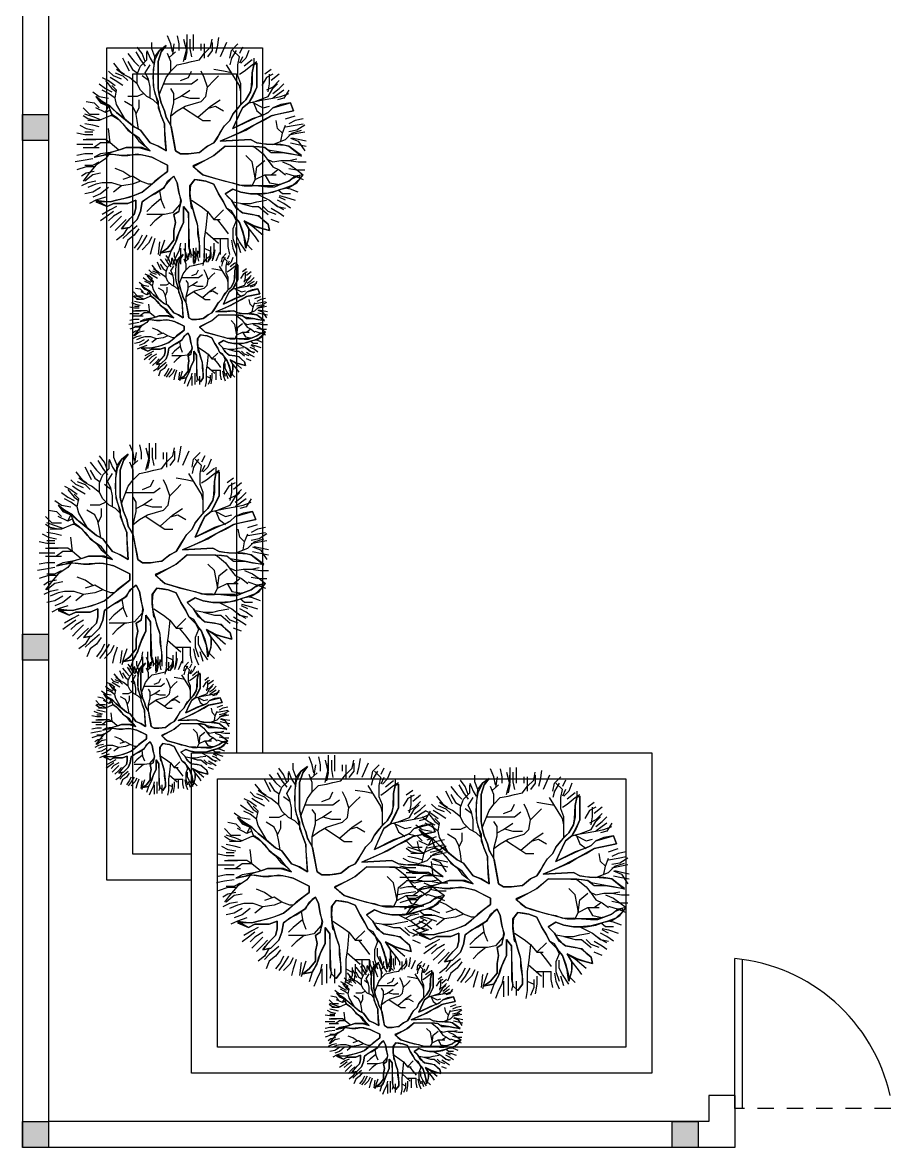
# Model space of a CAD drawing. Header units: inches. Extents: x -1482 to -895, y -39 to 122.
# Drawn here: x -1173.28 to -1166.6, y 51 to 59.66 of the extents above; entities that cross this region are included whole.
import ezdxf

# ---------------------------------------------------------------- set-up
doc = ezdxf.new("R2010")
doc.units = ezdxf.units.IN
doc.header["$MEASUREMENT"] = 0
doc.linetypes.add('DASHED2', pattern=[0.375, 0.25, -0.125])
doc.linetypes.add('SOLID_LINE', pattern=[0])
doc.layers.add('axe', color=150, linetype='Continuous')
doc.layers.add('fur', color=22, linetype='Continuous')

# ---------------------------------------------------------------- blocks, each defined once
blk = doc.blocks.new('*X10')
at = {"color": 0, "linetype": 'SOLID_LINE'}
for p, q in [((-0.105246, 1.993382), (0.090901, 2.242167)), ((0.090901, 2.242167), (0.050018, 2.024422)), ((0.46923, 2.195139), (0.531336, 2.210659)), ((0.531336, 2.055461), (0.46923, 2.195139)), ((0.531336, 2.210659), (0.655547, 2.070981)), ((-0.943671, 2.024422), (-0.788408, 2.086501)), ((-0.850513, 1.682986), (-0.943671, 2.024422)), ((-0.788408, 2.086501), (-0.695249, 1.651947)), ((-0.120773, 1.915783), (-0.105246, 1.993382)), ((0.050018, 2.024422), (0.018965, 1.869224)), ((0.577915, 1.993382), (0.531336, 2.055461)), ((0.640021, 1.838184), (0.577915, 1.993382)), ((0.655547, 2.070981), (0.717653, 1.915783)), ((-0.136299, 1.745065), (-0.120773, 1.915783)), ((0.018965, 1.869224), (-0.027614, 1.589868)), ((0.68713, 1.724685), (0.640021, 1.838184)), ((0.717653, 1.915783), (0.764232, 1.760585)), ((0.764232, 1.760585), (0.810811, 1.589868)), ((-0.757355, 1.589868), (-0.850513, 1.682986)), ((-0.726302, 1.527788), (-0.757355, 1.589868)), ((-0.695249, 1.651947), (-0.508932, 1.310511)), ((-0.151825, 1.465709), (-0.136299, 1.745065)), ((-0.027614, 1.589868), (-0.074193, 1.527789)), ((0.671073, 1.40363), (0.68713, 1.57844)), ((0.68713, 1.57844), (0.68713, 1.724685)), ((0.810811, 1.589868), (0.826338, 1.372591)), ((1.338708, 1.496749), (1.41634, 1.589868)), ((1.41634, 1.589868), (1.540552, 1.620907)), ((1.540552, 1.620907), (1.509499, 1.496749)), ((-1.688938, 1.310511), (-1.719991, 1.372591)), ((-1.719991, 1.372591), (-1.254199, 1.372591)), ((-1.254199, 1.372591), (-1.090309, 1.297199)), ((-0.664196, 1.372591), (-0.726302, 1.527788)), ((-0.446827, 0.906997), (-0.664196, 1.372591)), ((-0.229457, 1.248432), (-0.167352, 1.372591)), ((-0.167352, 1.372591), (-0.151825, 1.465709)), ((-0.08972, 1.41915), (-0.105246, 0.751799)), ((-0.074193, 1.527789), (-0.08972, 1.41915)), ((0.653381, 1.240951), (0.671073, 1.40363)), ((0.826338, 1.372591), (0.826338, 1.248432)), ((1.230024, 1.279472), (1.249611, 1.409696)), ((1.249611, 1.409696), (1.338708, 1.496749)), ((1.452104, 1.319699), (1.354235, 1.124274)), ((1.509499, 1.496749), (1.452104, 1.319699)), ((-1.533674, 1.279472), (-1.688938, 1.310511)), ((-1.266828, 1.269581), (-1.533674, 1.279472)), ((-1.161041, 1.248432), (-1.266828, 1.269581)), ((-1.005777, 1.155313), (-1.161041, 1.248432)), ((-1.090309, 1.297199), (-0.943671, 1.217393)), ((-0.943672, 1.093234), (-1.005777, 1.155313)), ((-0.943671, 1.217393), (-0.850513, 1.093234)), ((-0.508932, 1.310511), (-0.372516, 1.05648)), ((-0.217174, 1.015138), (-0.229457, 1.248432)), ((0.655547, 1.031155), (0.653381, 1.240951)), ((0.826338, 1.248432), (0.795285, 1.062195)), ((1.198971, 1.093234), (1.230024, 1.279472)), ((1.354235, 1.124274), (1.509499, 1.217393)), ((1.509499, 1.217393), (1.643348, 1.217393)), ((1.664763, 1.124274), (1.542101, 1.083457)), ((1.643348, 1.217393), (1.788974, 1.186353)), ((1.773448, 1.139794), (1.664763, 1.124274)), ((1.882132, 1.155313), (1.773448, 1.139794)), ((1.788974, 1.186353), (1.882132, 1.155313)), ((-0.803934, 0.969076), (-0.943672, 1.093234)), ((-0.850513, 1.093234), (-0.586564, 0.969076)), ((-0.726302, 0.906997), (-0.803934, 0.969076)), ((-0.602091, 0.844918), (-0.726302, 0.906997)), ((-0.586564, 0.969076), (-0.446827, 0.906997)), ((-0.372516, 1.05648), (-0.291417, 0.87119)), ((-0.198405, 0.65868), (-0.217174, 1.015138)), ((0.581691, 0.755292), (0.608383, 0.903463)), ((0.608383, 0.903463), (0.655547, 1.031155)), ((0.795285, 1.062195), (0.733179, 0.906997)), ((0.733179, 0.906997), (0.826338, 0.751799)), ((0.950549, 0.875957), (1.028181, 0.922517)), ((1.028181, 0.922517), (1.152392, 1.031155)), ((1.159614, 0.880964), (1.105813, 0.782839)), ((1.152392, 1.031155), (1.198971, 1.093234)), ((1.307656, 0.969076), (1.159614, 0.880964)), ((1.385288, 1.031155), (1.307656, 0.969076)), ((1.542101, 1.083457), (1.385288, 1.031155)), ((-0.498587, 0.741458), (-0.602091, 0.844918)), ((-0.369195, 0.65868), (-0.498587, 0.741458)), ((-0.294976, 0.616288), (-0.369195, 0.65868)), ((-0.291417, 0.87119), (-0.198405, 0.65868)), ((-0.105246, 0.751799), (-0.012088, 0.64316)), ((0.536823, 0.59419), (0.581691, 0.755292)), ((0.826338, 0.751799), (0.888443, 0.813878)), ((0.981601, 0.720759), (0.826338, 0.627641)), ((0.888443, 0.813878), (0.950549, 0.875957)), ((1.105813, 0.782839), (0.981601, 0.720759)), ((-0.167352, 0.534522), (-0.294976, 0.616288)), ((-0.105246, 0.410364), (-0.167352, 0.534522)), ((-0.012088, 0.64316), (0.084604, 0.527963)), ((0.084604, 0.527963), (0.170241, 0.36899)), ((0.488504, 0.433195), (0.536823, 0.59419)), ((0.640021, 0.534522), (0.577915, 0.379324)), ((0.826338, 0.627641), (0.640021, 0.534522)), ((-0.043141, 0.332765), (-0.105246, 0.410364)), ((0.018965, 0.255166), (-0.043141, 0.332765)), ((0.034491, 0.146527), (0.018965, 0.255166)), ((0.170241, 0.36899), (0.282144, 0.127239)), ((0.282144, 0.127239), (0.376072, 0.224126)), ((0.376072, 0.224126), (0.453704, 0.317245)), ((0.453704, 0.317245), (0.488504, 0.433195)), ((0.562389, 0.270686), (0.546862, 0.162047)), ((0.577915, 0.379324), (0.562389, 0.270686)), ((1.409065, 0.211356), (1.525025, 0.224126)), ((1.525025, 0.224126), (1.695816, 0.239646)), ((1.695816, 0.239646), (1.866606, 0.255166)), ((1.866606, 0.255166), (1.944238, 0.255166)), ((1.944238, 0.255166), (2.068449, 0.162047)), ((0.050018, 0.037889), (0.034491, 0.146527)), ((0.050018, -0.117309), (0.050018, 0.037889)), ((0.546862, 0.162047), (0.655161, 0.080858)), ((0.655161, 0.080858), (0.810876, 0.068928)), ((0.810876, 0.068928), (0.981601, 0.084448)), ((0.981601, 0.084448), (1.261076, 0.162047)), ((1.198971, 0.037889), (1.07476, -0.05523)), ((1.812092, 0.059742), (1.198971, 0.037889)), ((1.261076, 0.162047), (1.409065, 0.211356)), ((1.975291, 0.068928), (1.812092, 0.059742)), ((2.068449, 0.162047), (1.975291, 0.068928)), ((-0.097316, -0.226401), (-0.012088, -0.210428)), ((-0.012088, -0.210428), (0.050018, -0.117309)), ((0.608968, -0.179388), (0.484757, -0.241468)), ((0.795285, -0.148349), (0.608968, -0.179388)), ((0.968371, -0.097753), (0.795285, -0.148349)), ((1.167918, -0.148349), (0.968371, -0.097753)), ((1.07476, -0.05523), (1.385288, -0.05523)), ((1.230024, -0.241468), (1.167918, -0.148349)), ((1.385288, -0.210428), (1.230024, -0.241468)), ((1.385288, -0.05523), (1.587131, -0.148349)), ((1.540552, -0.241468), (1.385288, -0.210428)), ((1.587131, -0.148349), (1.726868, -0.194908)), ((1.726868, -0.194908), (1.866606, -0.256987)), ((-2.061572, -0.396665), (-1.937361, -0.489784)), ((-1.968414, -0.520824), (-2.061572, -0.396665)), ((-0.86604, -0.458745), (-0.788408, -0.427705)), ((-0.788408, -0.427705), (-0.664196, -0.396665)), ((-0.539985, -0.427705), (-0.695249, -0.489784)), ((-0.664196, -0.396665), (-0.483118, -0.298709)), ((-0.213931, -0.412185), (-0.539985, -0.427705)), ((-0.483118, -0.298709), (-0.311953, -0.266629)), ((-0.311953, -0.266629), (-0.097316, -0.226401)), ((-0.012088, -0.396665), (-0.213931, -0.412185)), ((-0.114013, -0.57377), (-0.012088, -0.396665)), ((0.267387, -0.365626), (0.189755, -0.520824)), ((0.391598, -0.365626), (0.267387, -0.365626)), ((0.484757, -0.489784), (0.391598, -0.365626)), ((0.484757, -0.241468), (0.531336, -0.303547)), ((0.531336, -0.303547), (0.640021, -0.396665)), ((0.640021, -0.396665), (0.723499, -0.45975)), ((1.726868, -0.241468), (1.540552, -0.241468)), ((1.882132, -0.365626), (1.726868, -0.241468)), ((1.866606, -0.256987), (1.944238, -0.303547)), ((1.975291, -0.489784), (1.882132, -0.365626)), ((1.944238, -0.303547), (1.975291, -0.489784)), ((-1.844202, -0.613943), (-1.968414, -0.520824)), ((-1.937361, -0.489784), (-1.751044, -0.551863)), ((-1.688938, -0.629462), (-1.844202, -0.613943)), ((-1.751044, -0.551863), (-1.223147, -0.551863)), ((-1.440516, -0.644982), (-1.688938, -0.629462)), ((-1.20762, -0.629462), (-1.440516, -0.644982)), ((-1.223147, -0.551863), (-1.067883, -0.520824)), ((-1.052356, -0.582903), (-1.20762, -0.629462)), ((-1.067883, -0.520824), (-0.943671, -0.489784)), ((-0.912619, -0.551863), (-1.052356, -0.582903)), ((-0.943671, -0.489784), (-0.86604, -0.458745)), ((-0.695249, -0.489784), (-0.912619, -0.551863)), ((-0.167352, -0.707061), (-0.114013, -0.57377)), ((0.189755, -0.520824), (0.112123, -0.676022)), ((0.624494, -0.660502), (0.484757, -0.489784)), ((0.723499, -0.45975), (0.859774, -0.680787)), ((-0.415774, -0.893299), (-0.291563, -0.80018)), ((-0.291563, -0.80018), (-0.167352, -0.707061)), ((-0.109208, -0.805459), (-0.257838, -0.918975)), ((-0.012088, -0.707061), (-0.109208, -0.805459)), ((-0.074193, -0.924338), (-0.012088, -0.707061)), ((0.112123, -0.676022), (0.065544, -0.877779)), ((0.698403, -0.741209), (0.624494, -0.660502)), ((0.795285, -0.862259), (0.698403, -0.741209)), ((0.826337, -0.939858), (0.795285, -0.862259)), ((0.859774, -0.680787), (0.981601, -0.862259)), ((0.981601, -0.862259), (1.167918, -0.893299)), ((-0.616372, -1.183577), (-0.47788, -1.017457)), ((-0.47788, -1.017457), (-0.415774, -0.893299)), ((-0.357332, -1.063726), (-0.47788, -1.188175)), ((-0.257838, -0.918975), (-0.357332, -1.063726)), ((-0.074193, -1.172655), (-0.074193, -0.924338)), ((0.065544, -0.877779), (0.065544, -1.048497)), ((0.065544, -1.048497), (0.08107, -1.265774)), ((0.888443, -1.110576), (0.826337, -0.939858)), ((1.105813, -0.986417), (0.950549, -0.986417)), ((0.950549, -0.986417), (1.012654, -1.141615)), ((1.230024, -1.017457), (1.105813, -0.986417)), ((1.167918, -0.893299), (1.323182, -0.955378)), ((1.307656, -1.095056), (1.230024, -1.017457)), ((1.447393, -1.219214), (1.307656, -1.095056)), ((1.323182, -0.955378), (1.478446, -1.110576)), ((-0.757355, -1.358892), (-0.616372, -1.183577)), ((-0.602091, -1.296813), (-0.695249, -1.444251)), ((-0.47788, -1.188175), (-0.602091, -1.296813)), ((-0.043141, -1.265774), (-0.074193, -1.172655)), ((0.003439, -1.420972), (-0.043141, -1.265774)), ((0.08107, -1.265774), (0.058037, -1.426942)), ((0.950549, -1.358892), (0.888443, -1.110576)), ((1.012654, -1.141615), (1.012654, -1.420972)), ((1.509499, -1.265774), (1.447393, -1.219214)), ((1.478446, -1.110576), (1.509499, -1.265774)), ((-0.881566, -1.51409), (-1.005777, -1.715848)), ((-1.005777, -1.715848), (-0.903369, -1.519374)), ((-0.903369, -1.519374), (-0.757355, -1.358892)), ((-0.757355, -1.576169), (-0.881566, -1.51409)), ((-0.695249, -1.444251), (-0.803934, -1.483051)), ((-0.803934, -1.483051), (-0.757355, -1.576169)), ((0.08107, -1.638249), (0.003439, -1.420972)), ((0.058037, -1.426942), (0.065544, -1.56065)), ((0.981601, -1.483051), (0.950549, -1.358892)), ((0.950549, -1.762407), (0.981601, -1.483051)), ((1.012654, -1.420972), (1.07476, -1.54513)), ((0.065544, -1.56065), (0.109079, -1.787361)), ((0.109079, -1.787361), (0.08107, -1.638249)), ((1.07476, -1.54513), (0.950549, -1.762407))]:
    blk.add_line(p, q, dxfattribs=at)
blk = doc.blocks.new('P__TREE_DECID_PLAN4')
at = {"color": 44, "linetype": 'SOLID_LINE'}
for p, q in [((-0.633144, 2.272738), (-0.602091, 2.117541)), ((-0.508932, 2.117541), (-0.539985, 2.272738)), ((-0.508932, 2.303778), (-0.415774, 2.14858)), ((-0.353668, 2.055461), (-0.415774, 2.241699)), ((-0.353668, 2.14858), (-0.384721, 2.303778)), ((-0.198405, 2.334818), (-0.229457, 2.17962)), ((-0.198405, 2.17962), (-0.012088, 2.303778)), ((-0.136299, 2.17962), (-0.105246, 2.334818)), ((0.08107, 2.241699), (-0.012088, 2.117541)), ((0.050018, 2.024422), (0.08107, 2.241699)), ((0.205282, 2.17962), (0.205282, 2.334818)), ((0.360546, 2.14858), (0.360546, 2.303778)), ((0.360546, 2.14858), (0.453704, 2.272738)), ((0.608968, 2.14858), (0.453704, 2.272738)), ((0.453704, 2.272738), (0.484757, 2.117541)), ((0.484757, 2.117541), (0.546862, 2.272738)), ((-0.757355, 1.931303), (-0.788408, 2.086501)), ((-0.633144, 1.931303), (-0.695249, 2.117541)), ((-0.602091, 2.117541), (-0.539985, 1.993382)), ((-0.47788, 1.931303), (-0.508932, 2.117541)), ((-0.415774, 2.14858), (-0.384721, 1.993382)), ((-0.322616, 1.993382), (-0.353668, 2.14858)), ((-0.229457, 1.931303), (-0.353668, 2.055461)), ((-0.229457, 2.17962), (-0.26051, 2.055461)), ((-0.26051, 2.024422), (-0.198405, 2.17962)), ((-0.167352, 2.024422), (-0.136299, 2.17962)), ((-0.105246, 1.993382), (-0.136299, 1.838184)), ((-0.012088, 2.117541), (-0.105246, 1.993382)), ((0.018965, 1.869224), (0.050018, 2.024422)), ((0.174229, 1.993382), (0.143176, 2.14858)), ((0.174229, 1.993382), (0.205282, 2.17962)), ((0.174229, 1.838184), (0.174229, 1.993382)), ((0.205282, 1.869224), (0.267387, 2.024422)), ((0.267387, 2.024422), (0.360546, 2.14858)), ((0.329493, 1.993382), (0.360546, 2.14858)), ((0.422651, 1.931303), (0.484757, 2.117541)), ((0.484757, 2.117541), (0.577915, 1.993382)), ((0.577915, 1.993382), (0.640021, 1.838184)), ((0.702126, 1.993382), (0.608968, 2.14858)), ((0.733179, 1.838184), (0.702126, 1.993382)), ((0.733179, 2.024422), (0.717653, 1.915783)), ((0.795285, 2.17962), (0.733179, 2.024422)), ((0.826338, 2.024422), (0.826338, 1.869224)), ((0.888443, 1.931303), (0.950549, 2.117541)), ((1.105813, 2.024422), (1.012654, 1.900263)), ((-0.912619, 1.838184), (-0.850513, 1.682986)), ((-0.726302, 1.776105), (-0.757355, 1.931303)), ((-0.695249, 1.651947), (-0.726302, 1.776105)), ((-0.446827, 1.776105), (-0.602091, 1.745066)), ((-0.353668, 1.869224), (-0.508932, 1.931303)), ((-0.353668, 1.869224), (-0.446827, 1.776105)), ((-0.198405, 1.838184), (-0.353668, 1.869224)), ((-0.136299, 1.682986), (-0.229457, 1.931303)), ((-0.136299, 1.838184), (-0.136299, 1.651947)), ((0.018965, 1.651947), (0.018965, 1.869224)), ((0.205282, 1.682986), (0.174229, 1.838184)), ((0.29844, 1.682986), (0.360546, 1.807145)), ((0.360546, 1.807145), (0.453704, 1.931303)), ((0.453704, 1.651947), (0.360546, 1.776105)), ((0.608968, 1.620907), (0.640021, 1.776105)), ((0.640021, 1.838184), (0.671073, 1.682986)), ((0.795285, 1.682986), (0.733179, 1.838184)), ((0.826338, 1.869224), (0.754576, 1.784714)), ((0.85739, 1.807145), (0.888443, 1.931303)), ((0.950549, 1.931303), (0.888443, 1.807145)), ((1.012654, 1.900263), (0.950549, 1.776105)), ((0.950549, 1.620907), (1.07476, 1.776105)), ((1.07476, 1.776105), (0.981601, 1.651947)), ((1.07476, 1.776105), (1.105813, 1.931303)), ((1.136865, 1.900263), (1.07476, 1.776105)), ((1.105813, 1.651947), (1.198971, 1.807145)), ((1.198971, 1.807145), (1.261076, 1.900263)), ((1.385288, 1.807145), (1.323182, 1.651947)), ((-1.59578, 1.651947), (-1.502622, 1.527789)), ((-1.316305, 1.620907), (-1.502622, 1.620907)), ((-1.440516, 1.558828), (-1.285252, 1.465709)), ((-0.850513, 1.496749), (-0.881566, 1.620907)), ((-0.850513, 1.682986), (-0.757355, 1.589868)), ((-0.757355, 1.589868), (-0.695249, 1.465709)), ((-0.602091, 1.496749), (-0.695249, 1.651947)), ((-0.136299, 1.558828), (-0.167352, 1.372591)), ((-0.136299, 1.651947), (-0.136299, 1.558828)), ((-0.074193, 1.527789), (0.018965, 1.651947)), ((0.050018, 1.496749), (0.174229, 1.589868)), ((0.143176, 1.558828), (0.205282, 1.682986)), ((0.174229, 1.589868), (0.29844, 1.682986)), ((0.453704, 1.527789), (0.453704, 1.745066)), ((0.453704, 1.527789), (0.608968, 1.620907)), ((0.671073, 1.682986), (0.671073, 1.558828)), ((0.671073, 1.558828), (0.671073, 1.40363)), ((0.826338, 1.496749), (0.795285, 1.682986)), ((0.826338, 1.372591), (0.950549, 1.620907)), ((0.981601, 1.372591), (0.950549, 1.558828)), ((1.167918, 1.589868), (1.07476, 1.496749)), ((1.07476, 1.40363), (1.230024, 1.589868)), ((1.230024, 1.745066), (1.167918, 1.589868)), ((1.41634, 1.589868), (1.261076, 1.40363)), ((1.540552, 1.620907), (1.41634, 1.589868)), ((1.509499, 1.496749), (1.540552, 1.620907)), ((-1.688938, 1.279472), (-1.751044, 1.372591)), ((-1.533674, 1.372591), (-1.719991, 1.372591)), ((-1.409463, 1.372591), (-1.533674, 1.372591)), ((-1.254199, 1.372591), (-1.409463, 1.372591)), ((-0.788408, 1.372591), (-0.695249, 1.496749)), ((-0.695249, 1.465709), (-0.633144, 1.279472)), ((-0.508932, 1.310511), (-0.602091, 1.496749)), ((-0.167352, 1.372591), (-0.229457, 1.248432)), ((-0.105246, 1.310511), (-0.074193, 1.527789)), ((-0.105246, 1.279472), (-0.074193, 1.341551)), ((-0.074193, 1.341551), (0.050018, 1.496749)), ((0.29844, 1.372591), (0.174229, 1.527789)), ((0.543739, 1.347796), (0.205282, 1.279472)), ((0.546862, 1.341551), (0.29844, 1.372591)), ((0.546862, 1.341551), (0.453704, 1.527789)), ((0.671073, 1.279472), (0.546862, 1.341551)), ((0.671073, 1.40363), (0.671073, 1.248432)), ((0.826338, 1.248432), (0.826338, 1.496749)), ((1.012654, 1.248432), (0.981601, 1.372591)), ((1.07476, 1.279472), (1.07476, 1.40363)), ((1.261076, 1.40363), (1.230024, 1.279472)), ((1.447393, 1.279472), (1.509499, 1.496749)), ((1.447393, 1.279472), (1.63371, 1.496749)), ((1.509499, 1.217393), (1.664763, 1.341551)), ((1.664763, 1.341551), (1.757921, 1.40363)), ((-1.968414, 1.217393), (-1.81315, 1.155313)), ((-1.81315, 1.310511), (-1.688938, 1.310511)), ((-1.81315, 1.155313), (-1.719991, 1.062195)), ((-1.782097, 1.279472), (-1.657886, 1.124274)), ((-1.688938, 1.310511), (-1.533674, 1.279472)), ((-1.564727, 1.124274), (-1.688938, 1.279472)), ((-1.502622, 1.031155), (-1.564727, 1.124274)), ((-1.533674, 1.279472), (-1.316305, 1.279472)), ((-0.633144, 1.279472), (-0.446827, 0.906997)), ((-0.415774, 1.155313), (-0.508932, 1.310511)), ((-0.198405, 0.65868), (-0.415774, 1.155313)), ((-0.229457, 1.248432), (-0.198405, 0.65868)), ((-0.105246, 1.124274), (-0.105246, 1.310511)), ((-0.105246, 0.751799), (-0.105246, 1.124274)), ((0.205282, 1.279472), (0.08107, 1.155313)), ((0.671073, 1.124274), (0.671073, 1.279472)), ((0.671073, 1.248432), (0.671073, 1.093234)), ((0.795285, 1.062195), (0.826338, 1.248432)), ((1.012654, 1.062195), (1.07476, 1.279472)), ((1.012654, 1.093234), (1.012654, 1.248432)), ((1.230024, 1.279472), (1.198971, 1.093234)), ((1.354235, 1.124274), (1.447393, 1.279472)), ((1.509499, 1.217393), (1.354235, 1.124274)), ((1.695816, 1.217393), (1.509499, 1.217393)), ((1.540552, 1.093234), (1.788974, 1.155313)), ((1.664763, 1.124274), (1.882132, 1.155313)), ((1.882132, 1.155313), (1.695816, 1.217393)), ((1.944238, 1.155313), (1.757921, 1.031155)), ((1.788974, 1.155313), (1.913185, 1.279472)), ((-1.968414, 0.875957), (-2.092625, 1.000116)), ((-2.030519, 1.093234), (-1.906308, 1.031155)), ((-1.844202, 1.031155), (-1.968414, 0.906997)), ((-1.968414, 0.969076), (-1.81315, 0.875957)), ((-1.844202, 1.093234), (-1.719991, 1.031155)), ((-1.688938, 1.000116), (-1.844202, 1.031155)), ((-1.285252, 1.031155), (-1.688938, 0.782839)), ((-1.471569, 1.000116), (-1.688938, 1.000116)), ((-1.316305, 1.062195), (-1.471569, 1.000116)), ((-0.881566, 1.031155), (-0.726302, 0.906997)), ((-0.726302, 1.031155), (-0.850513, 1.093234)), ((-0.446827, 0.906997), (-0.726302, 1.031155)), ((-0.726302, 0.906997), (-0.602091, 0.844918)), ((0.640021, 0.969076), (0.546862, 0.627641)), ((0.671073, 1.093234), (0.640021, 0.969076)), ((0.733179, 0.906997), (0.795285, 1.062195)), ((0.826338, 0.751799), (0.733179, 0.906997)), ((1.105813, 0.969076), (0.950549, 0.875957)), ((0.981601, 0.906997), (1.012654, 1.093234)), ((1.198971, 1.093234), (1.105813, 0.969076)), ((1.105813, 0.782839), (1.230024, 0.906997)), ((1.230024, 0.906997), (1.385288, 1.031155)), ((1.2462, 0.919932), (1.354235, 0.969076)), ((1.354235, 0.969076), (1.509499, 0.906997)), ((1.385288, 1.031155), (1.540552, 1.093234)), ((1.63371, 0.969076), (1.478446, 0.969076)), ((1.509499, 0.906997), (1.695816, 0.906997)), ((1.757921, 1.031155), (1.63371, 0.969076)), ((1.695816, 0.906997), (1.882132, 0.969076)), ((1.726868, 0.875957), (1.882132, 0.906997)), ((1.975291, 1.062195), (1.788974, 1.000116)), ((1.882132, 0.906997), (2.037396, 0.969076)), ((-2.123677, 0.782839), (-1.844202, 0.65868)), ((-1.81315, 0.844918), (-1.968414, 0.875957)), ((-1.81315, 0.875957), (-1.688938, 0.844918)), ((-1.564727, 0.720759), (-1.59578, 0.534522)), ((-1.533674, 0.875957), (-1.564727, 0.720759)), ((-0.881566, 0.565562), (-0.788408, 0.720759)), ((-0.602091, 0.844918), (-0.47788, 0.720759)), ((-0.47788, 0.720759), (-0.26051, 0.596601)), ((0.950549, 0.875957), (0.826338, 0.751799)), ((0.826338, 0.627641), (0.981601, 0.720759)), ((0.981601, 0.720759), (1.105813, 0.782839)), ((1.323182, 0.596601), (1.478446, 0.720759)), ((1.478446, 0.720759), (1.602657, 0.813878)), ((1.851079, 0.813878), (1.695816, 0.813878)), ((1.695816, 0.65868), (2.006343, 0.65868)), ((2.006343, 0.844918), (1.851079, 0.813878)), ((-2.216836, 0.627641), (-2.030519, 0.596601)), ((-2.030519, 0.472443), (-2.185783, 0.503482)), ((-2.123677, 0.503482), (-1.968414, 0.503482)), ((-2.030519, 0.596601), (-1.906308, 0.565562)), ((-1.906308, 0.348285), (-2.030519, 0.472443)), ((-1.968414, 0.503482), (-1.844202, 0.410364)), ((-1.471569, 0.627641), (-1.378411, 0.534522)), ((-1.378411, 0.534522), (-1.254199, 0.410364)), ((-2.092625, 0.348285), (-1.968414, 0.348285)), ((-1.968414, 0.286205), (-2.092625, 0.286205)), ((-1.968414, 0.348285), (-1.81315, 0.348285)), ((-1.782097, 0.255166), (-1.906308, 0.348285)), ((-1.751044, 0.099968), (-1.782097, 0.255166)), ((-1.440516, 0.348285), (-1.564727, 0.286205)), ((-1.254199, 0.410364), (-1.440516, 0.348285)), ((-1.316305, 0.099968), (-1.409463, 0.224126)), ((-2.278941, 0.131007), (-2.092625, 0.131007)), ((-2.278941, 0.006849), (-2.123677, 0.006849)), ((-2.185783, 0.068928), (-1.999466, 0.068928)), ((-2.185783, -0.05523), (-1.937361, 0.006849)), ((-2.123677, 0.006849), (-1.968414, 0.006849)), ((-1.999466, 0.006849), (-2.123677, 0.006849)), ((-2.092625, 0.131007), (-1.968414, 0.131007)), ((-1.999466, 0.068928), (-1.844202, 0.099968)), ((-1.751044, -0.05523), (-1.999466, 0.006849)), ((-1.937361, 0.006849), (-1.782097, -0.024191)), ((-1.719991, -0.024191), (-1.751044, 0.099968)), ((-1.440516, 0.037889), (-1.564727, 0.099968)), ((-1.378411, -0.117309), (-1.440516, 0.037889)), ((-1.316305, -0.446329), (-1.316305, 0.099968)), ((-2.247889, -0.179388), (-2.092625, -0.148349)), ((-2.092625, -0.148349), (-1.968414, -0.148349)), ((-1.828676, -0.334586), (-1.937361, -0.210428)), ((-1.688938, -0.179388), (-1.719991, -0.024191)), ((-1.564727, -0.303547), (-1.688938, -0.179388)), ((-2.092625, -0.303547), (-2.247889, -0.365626)), ((-2.092625, -0.241468), (-1.883018, -0.272507)), ((-1.937361, -0.272507), (-2.092625, -0.303547)), ((-1.751044, -0.303547), (-1.906308, -0.365626)), ((-1.564727, -0.303547), (-1.751044, -0.303547)), ((-1.440516, -0.396665), (-1.564727, -0.303547)), ((-0.539985, -0.427705), (-0.415774, -0.427705)), ((-0.415774, -0.427705), (-0.012088, -0.396665)), ((-0.012088, -0.396665), (-0.105246, -0.551863)), ((0.826338, -0.613943), (0.702126, -0.427705)), ((0.950549, -0.489784), (1.105813, -0.427705)), ((1.230024, -0.427705), (1.230024, -0.644982)), ((-0.105246, -0.551863), (-0.167352, -0.707061)), ((0.577915, -0.613943), (0.671073, -0.707061)), ((0.764232, -0.520824), (0.950549, -0.489784)), ((0.888443, -0.738101), (0.826338, -0.613943)), ((0.922235, -0.494501), (1.07476, -0.676022)), ((1.230024, -0.458745), (1.354235, -0.613943)), ((1.230024, -0.644982), (1.230024, -0.76914)), ((1.354235, -0.613943), (1.447393, -0.707061)), ((-0.167352, -0.707061), (-0.415774, -0.893299)), ((-0.198405, -0.924338), (-0.105246, -0.80018)), ((-0.105246, -0.80018), (-0.012088, -0.707061)), ((-0.012088, -0.707061), (-0.074193, -0.862259)), ((-0.074193, -0.862259), (-0.074193, -0.986417)), ((0.050018, -0.955378), (0.08107, -0.80018)), ((0.08107, -0.80018), (0.112123, -0.676022)), ((0.640021, -0.738101), (0.577915, -0.893299)), ((0.640021, -0.676022), (0.640021, -0.738101)), ((0.671073, -0.707061), (0.795285, -0.862259)), ((0.795285, -0.862259), (0.85739, -1.017457)), ((0.981601, -0.862259), (0.888443, -0.738101)), ((1.167918, -0.893299), (0.981601, -0.862259)), ((1.07476, -0.676022), (1.167918, -0.76914)), ((1.63371, -0.76914), (1.788974, -0.862259)), ((1.63371, -0.862259), (1.757921, -0.924338)), ((1.664763, -0.676022), (1.788974, -0.738101)), ((-0.47788, -1.017457), (-0.633144, -1.203694)), ((-0.434729, -0.931192), (-0.602091, -0.955378)), ((-0.415774, -0.893299), (-0.47788, -1.017457)), ((-0.415774, -1.141615), (-0.322616, -1.017457)), ((-0.322616, -1.017457), (-0.198405, -0.924338)), ((-0.074193, -0.986417), (-0.074193, -1.172655)), ((0.08107, -1.141615), (0.050018, -0.955378)), ((0.496874, -1.084833), (0.391598, -1.234734)), ((0.577915, -0.893299), (0.484757, -1.048497)), ((0.484757, -1.048497), (0.546862, -1.234734)), ((0.577915, -0.893299), (0.640021, -1.048497)), ((0.640021, -1.048497), (0.671073, -1.265774)), ((0.85739, -1.017457), (0.919496, -1.203694)), ((1.012654, -1.141615), (0.950549, -0.986417)), ((0.950549, -0.986417), (1.105813, -0.986417)), ((1.105813, -0.986417), (1.230024, -1.017457)), ((1.323182, -0.955378), (1.167918, -0.893299)), ((1.230024, -1.017457), (1.385288, -1.172655)), ((1.478446, -1.110576), (1.323182, -0.955378)), ((1.447393, -0.955378), (1.602657, -1.141615)), ((1.509499, -0.924338), (1.63371, -1.017457)), ((1.63371, -1.017457), (1.726868, -1.141615)), ((-0.664196, -1.358892), (-0.539985, -1.234734)), ((-0.539985, -1.234734), (-0.415774, -1.141615)), ((-0.027491, -1.312702), (-0.167352, -1.483051)), ((-0.074193, -1.172655), (-0.012088, -1.358892)), ((0.050018, -1.483051), (0.08107, -1.265774)), ((0.08107, -1.265774), (0.08107, -1.141615)), ((0.391598, -1.234734), (0.329493, -1.389932)), ((0.671073, -1.265774), (0.608968, -1.452011)), ((0.671073, -1.265774), (0.795285, -1.420972)), ((0.919496, -1.203694), (0.950549, -1.358892)), ((1.012654, -1.265774), (1.012654, -1.141615)), ((1.012654, -1.420972), (1.012654, -1.265774)), ((1.167918, -1.265774), (1.261076, -1.420972)), ((1.261076, -1.265774), (1.385288, -1.389932)), ((1.323182, -1.172655), (1.41634, -1.265774)), ((1.385288, -1.172655), (1.509499, -1.265774)), ((1.41634, -1.265774), (1.540552, -1.389932)), ((1.509499, -1.265774), (1.478446, -1.110576)), ((1.478446, -1.141615), (1.63371, -1.234734)), ((1.602657, -1.141615), (1.695816, -1.234734)), ((1.63371, -1.234734), (1.726868, -1.358892)), ((-0.167352, -1.483051), (-0.446827, -1.51409)), ((-0.167352, -1.483051), (-0.229457, -1.576169)), ((-0.167352, -1.483051), (-0.167352, -1.669288)), ((-0.012088, -1.358892), (0.018965, -1.483051)), ((0.018965, -1.483051), (0.050018, -1.669288)), ((0.018965, -1.483051), (0.143176, -1.576169)), ((0.08107, -1.638249), (0.050018, -1.483051)), ((0.608968, -1.452011), (0.608968, -1.638249)), ((0.702126, -1.51409), (0.826338, -1.669288)), ((0.950549, -1.358892), (0.981601, -1.483051)), ((0.981601, -1.483051), (0.981601, -1.638249)), ((1.07476, -1.54513), (1.012654, -1.420972)), ((1.07476, -1.358892), (1.136865, -1.483051)), ((1.136865, -1.483051), (1.230024, -1.638249)), ((1.167918, -1.420972), (1.261076, -1.54513)), ((1.261076, -1.420972), (1.354235, -1.51409)), ((1.385288, -1.389932), (1.478446, -1.483051)), ((-0.616046, -1.673123), (-0.664196, -1.793446)), ((-0.602091, -1.700328), (-0.602091, -1.917605)), ((-0.47788, -1.700328), (-0.508932, -1.824486)), ((-0.229457, -1.576169), (-0.229457, -1.793446)), ((-0.167352, -1.669288), (-0.074193, -1.793446)), ((-0.074193, -1.886565), (-0.074193, -1.700328)), ((0.050018, -1.669288), (0.112123, -1.793446)), ((0.112123, -1.793446), (0.08107, -1.638249)), ((0.143176, -1.576169), (0.267387, -1.762407)), ((0.267387, -1.824486), (0.205282, -1.700328)), ((0.422651, -1.669288), (0.453704, -1.824486)), ((0.608968, -1.638249), (0.640021, -1.762407)), ((0.702126, -1.669288), (0.795285, -1.824486)), ((0.826338, -1.669288), (0.888443, -1.824486)), ((0.888443, -1.576169), (0.950549, -1.762407)), ((0.981601, -1.762407), (1.07476, -1.54513)), ((0.981601, -1.638249), (0.981601, -1.762407)), ((1.261076, -1.54513), (1.354235, -1.669288)), ((-0.602091, -1.762407), (-0.633144, -1.917605)), ((-0.508932, -1.824486), (-0.539985, -1.979684)), ((-0.508932, -2.072803), (-0.446827, -1.948644)), ((-0.446827, -1.948644), (-0.415774, -1.793446)), ((-0.384721, -1.979684), (-0.384721, -1.824486)), ((-0.322616, -1.824486), (-0.322616, -1.979684)), ((-0.229457, -1.917605), (-0.229457, -1.762407)), ((-0.229457, -1.793446), (-0.229457, -1.948644)), ((-0.229457, -2.010723), (-0.229457, -1.917605)), ((-0.136299, -1.824486), (-0.136299, -1.979684)), ((-0.074193, -2.010723), (-0.074193, -1.886565)), ((0.050018, -1.824486), (0.050018, -1.979684)), ((0.143176, -1.824486), (0.174229, -2.010723)), ((0.267387, -1.762407), (0.453704, -1.917605)), ((0.267387, -1.979684), (0.267387, -1.824486)), ((0.29844, -1.793446), (0.29844, -1.948644)), ((0.29844, -1.948644), (0.360546, -2.134882)), ((0.391598, -1.793446), (0.422651, -1.948644)), ((0.422651, -1.948644), (0.484757, -2.041763)), ((0.453704, -1.824486), (0.577915, -1.979684)), ((0.453704, -1.917605), (0.577915, -2.010723)), ((0.577915, -1.762407), (0.608968, -1.917605)), ((0.608968, -1.917605), (0.671073, -2.041763)), ((0.640021, -1.762407), (0.702126, -1.917605)), ((0.795285, -1.824486), (0.826338, -1.979684)), ((0.950549, -1.762407), (1.012654, -1.886565)), ((-0.322616, -1.979684), (-0.353668, -2.134882)), ((-0.136299, -1.979684), (-0.136299, -2.134882)), ((0.050018, -1.979684), (0.08107, -2.134882)), ((0.174229, -2.010723), (0.205282, -2.165921))]:
    blk.add_line(p, q, dxfattribs=at)
at = {"color": 66, "linetype": 'SOLID_LINE'}
for p, q in [((-1.192094, 1.993382), (-1.03683, 1.900263)), ((-1.067883, 1.838184), (-1.129988, 1.993382)), ((-0.788408, 2.086501), (-0.943671, 2.024422)), ((-0.943671, 2.024422), (-0.912619, 1.838184)), ((-1.502622, 1.807145), (-1.378411, 1.651947)), ((-1.378411, 1.807145), (-1.254199, 1.682986)), ((-1.223147, 1.807145), (-1.316305, 1.900263)), ((-1.223147, 1.682986), (-1.316305, 1.776105)), ((-1.129988, 1.682986), (-1.223147, 1.807145)), ((-1.192094, 1.900263), (-1.129988, 1.807145)), ((-1.129988, 1.807145), (-1.03683, 1.682986)), ((-1.03683, 1.682986), (-1.067883, 1.838184)), ((-1.03683, 1.900263), (-1.005777, 1.776105)), ((-1.502622, 1.682986), (-1.440516, 1.558828)), ((-1.161041, 1.589868), (-1.316305, 1.620907)), ((-1.254199, 1.682986), (-1.192094, 1.558828)), ((-1.067883, 1.589868), (-1.223147, 1.682986)), ((-0.976853, 1.352192), (-1.067883, 1.589868)), ((-1.005777, 1.496749), (-1.03683, 1.682986)), ((-1.129988, 1.310511), (-1.254199, 1.372591)), ((-0.974724, 1.341551), (-1.005777, 1.496749)), ((-0.943671, 1.217393), (-0.974724, 1.341551)), ((-0.96406, 1.298911), (-0.788408, 1.372591)), ((-0.959198, 1.279472), (-0.850513, 1.496749)), ((-1.316305, 1.279472), (-1.161041, 1.248432)), ((-1.161041, 1.248432), (-1.005777, 1.155313)), ((-0.943671, 1.217393), (-1.129988, 1.310511)), ((-1.005777, 1.155313), (-0.881566, 1.031155)), ((-0.850513, 1.093234), (-0.943671, 1.217393)), ((-1.192094, 1.062195), (-1.316305, 1.062195)), ((-1.161041, 1.062195), (-1.285252, 1.031155)), ((-0.912619, 1.062195), (-1.192094, 1.062195)), ((-0.881566, 0.472443), (-1.005777, 0.65868)), ((0.08107, 0.534522), (-0.105246, 0.751799)), ((1.323182, 0.534522), (1.136865, 0.720759)), ((1.323182, 0.534522), (1.323182, 0.65868)), ((1.695816, 0.522135), (1.695816, 0.813878)), ((-0.842662, 0.428001), (-0.881566, 0.565562)), ((-0.664196, 0.224126), (-0.881566, 0.472443)), ((-0.602091, 0.317245), (-0.602091, 0.472443)), ((-0.26051, 0.596601), (-0.167352, 0.534522)), ((-0.167352, 0.534522), (-0.105246, 0.410364)), ((0.29844, 0.131007), (0.08107, 0.534522)), ((0.546862, 0.627641), (0.453704, 0.317245)), ((0.577915, 0.379324), (0.640021, 0.534522)), ((0.640021, 0.534522), (0.826338, 0.627641)), ((1.167918, 0.410364), (1.323182, 0.534522)), ((1.559498, 0.36775), (1.788974, 0.627641)), ((1.788974, 0.534522), (1.944238, 0.534522)), ((1.851079, 0.472443), (2.006343, 0.472443)), ((1.882132, 0.348285), (1.944238, 0.472443)), ((1.944238, 0.534522), (2.130555, 0.503482)), ((2.006343, 0.472443), (2.161607, 0.410364)), ((-1.067883, 0.379324), (-1.254199, 0.410364)), ((-0.974724, 0.286205), (-1.067883, 0.379324)), ((-1.03683, 0.068928), (-1.03683, 0.255166)), ((-0.881566, -0.024191), (-0.974724, 0.286205)), ((-0.850513, -0.05523), (-0.664196, 0.224126)), ((-0.664196, 0.224126), (-0.602091, 0.317245)), ((-0.105246, 0.410364), (0.018965, 0.255166)), ((0.018965, 0.255166), (0.050018, 0.037889)), ((0.453704, 0.317245), (0.29844, 0.131007)), ((0.546862, 0.162047), (0.577915, 0.379324)), ((0.950549, 0.099968), (1.07476, 0.286205)), ((1.07476, 0.286205), (1.167918, 0.410364)), ((1.167918, 0.410364), (1.478446, 0.379324)), ((1.447393, 0.224126), (1.261076, 0.162047)), ((1.602657, 0.224126), (1.447393, 0.224126)), ((1.478446, 0.379324), (1.695816, 0.348285)), ((1.788974, 0.255166), (1.602657, 0.224126)), ((1.695816, 0.348285), (1.882132, 0.348285)), ((1.757921, 0.348285), (1.913185, 0.348285)), ((1.944238, 0.255166), (1.788974, 0.255166)), ((1.913185, 0.348285), (2.068449, 0.348285)), ((2.068449, 0.162047), (1.944238, 0.255166)), ((2.068449, 0.348285), (2.223713, 0.317245)), ((-1.067883, -0.117309), (-1.192094, 0.068928)), ((-1.081568, -0.09679), (-1.03683, 0.068928)), ((0.050018, 0.037889), (0.050018, -0.117309)), ((0.671073, 0.068928), (0.546862, 0.162047)), ((0.85739, 0.068928), (0.671073, 0.068928)), ((1.105813, 0.099968), (0.85739, 0.068928)), ((1.07476, -0.05523), (1.198971, 0.037889)), ((1.136865, 0.131007), (1.105813, 0.099968)), ((1.261076, 0.162047), (1.136865, 0.131007)), ((1.198971, 0.037889), (1.385288, 0.037889)), ((1.385288, 0.037889), (1.509499, 0.037889)), ((1.509499, 0.037889), (1.695816, 0.037889)), ((1.695816, 0.037889), (1.851079, 0.037889)), ((1.851079, 0.037889), (1.975291, 0.068928)), ((1.882132, 0.131007), (2.006343, 0.131007)), ((1.944238, 0.068928), (2.068449, 0.037889)), ((1.975291, 0.068928), (2.068449, 0.162047)), ((2.006343, 0.131007), (2.161607, 0.131007)), ((-1.005777, -0.241468), (-1.067883, -0.117309)), ((-0.788408, -0.179388), (-0.881566, -0.024191)), ((-0.695249, -0.303547), (-0.788408, -0.179388)), ((-0.012088, -0.210428), (-0.508932, -0.303547)), ((0.050018, -0.117309), (-0.012088, -0.210428)), ((0.484757, -0.241468), (0.608968, -0.179388)), ((0.608968, -0.179388), (0.795285, -0.148349)), ((0.795285, -0.148349), (0.950549, -0.117309)), ((0.950549, -0.117309), (1.167918, -0.148349)), ((1.034372, -0.129279), (1.198971, -0.272507)), ((1.230024, -0.05523), (1.07476, -0.05523)), ((1.167918, -0.148349), (1.230024, -0.241468)), ((1.385288, -0.05523), (1.230024, -0.05523)), ((1.230024, -0.241468), (1.385288, -0.210428)), ((1.509499, -0.117309), (1.385288, -0.05523)), ((1.385288, -0.210428), (1.540552, -0.241468)), ((1.664763, -0.179388), (1.509499, -0.117309)), ((1.788974, -0.210428), (1.664763, -0.179388)), ((1.788974, -0.024191), (1.975291, -0.024191)), ((1.788974, -0.117309), (1.944238, -0.148349)), ((1.944238, -0.303547), (1.788974, -0.210428)), ((1.882132, -0.117309), (2.006343, -0.117309)), ((1.944238, -0.148349), (2.068449, -0.210428)), ((1.975291, -0.024191), (2.161607, -0.024191)), ((2.006343, -0.117309), (2.19266, -0.117309)), ((2.068449, -0.210428), (2.223713, -0.272507)), ((-1.937361, -0.489784), (-2.061572, -0.396665)), ((-2.061572, -0.396665), (-1.968414, -0.520824)), ((-1.102392, -0.527723), (-1.440516, -0.396665)), ((-1.129988, -0.241468), (-1.223147, -0.303547)), ((-0.943671, -0.241468), (-1.129988, -0.241468)), ((-0.695249, -0.303547), (-0.943671, -0.241468)), ((-0.788408, -0.427705), (-0.943671, -0.489784)), ((-0.664196, -0.396665), (-0.788408, -0.427705)), ((-0.508932, -0.303547), (-0.695249, -0.303547)), ((-0.695249, -0.489784), (-0.539985, -0.427705)), ((-0.508932, -0.303547), (-0.664196, -0.396665)), ((0.112123, -0.676022), (0.267387, -0.365626)), ((0.267387, -0.365626), (0.391598, -0.365626)), ((0.391598, -0.365626), (0.577915, -0.613943)), ((0.577915, -0.365626), (0.484757, -0.241468)), ((0.702126, -0.427705), (0.577915, -0.365626)), ((1.198971, -0.272507), (1.230024, -0.427705)), ((1.540552, -0.241468), (1.726868, -0.241468)), ((1.726868, -0.241468), (1.882132, -0.365626)), ((1.726868, -0.427705), (1.913185, -0.489784)), ((1.882132, -0.365626), (1.975291, -0.489784)), ((1.975291, -0.489784), (1.944238, -0.303547)), ((1.944238, -0.303547), (2.130555, -0.365626)), ((-1.844202, -0.613943), (-1.999466, -0.676022)), ((-1.968414, -0.520824), (-1.782097, -0.613943)), ((-1.751044, -0.551863), (-1.937361, -0.489784)), ((-1.81315, -0.707061), (-1.719991, -0.644982)), ((-1.782097, -0.613943), (-1.59578, -0.644982)), ((-1.533674, -0.551863), (-1.751044, -0.551863)), ((-1.59578, -0.644982), (-1.440516, -0.644982)), ((-1.378411, -0.551863), (-1.533674, -0.551863)), ((-1.440516, -0.644982), (-1.285252, -0.644982)), ((-1.223147, -0.551863), (-1.378411, -0.551863)), ((-1.285252, -0.644982), (-1.129988, -0.613943)), ((-1.067883, -0.520824), (-1.223147, -0.551863)), ((-1.129988, -0.613943), (-0.974724, -0.551863)), ((-0.943671, -0.489784), (-1.067883, -0.520824)), ((-1.005777, -0.644982), (-1.067883, -0.76914)), ((-0.912619, -0.551863), (-1.005777, -0.644982)), ((-0.974724, -0.551863), (-0.850513, -0.551863)), ((-0.850513, -0.551863), (-0.695249, -0.489784)), ((1.695816, -0.613943), (1.882132, -0.676022)), ((1.757921, -0.520824), (2.006343, -0.551863)), ((1.913185, -0.489784), (2.037396, -0.520824)), ((-1.999466, -0.676022), (-2.123677, -0.676022)), ((-1.906308, -0.862259), (-2.030519, -0.955378)), ((-1.968414, -0.76914), (-1.81315, -0.707061)), ((-1.782097, -0.76914), (-1.937361, -0.76914)), ((-1.751044, -0.80018), (-1.906308, -0.862259)), ((-1.657886, -0.893299), (-1.782097, -0.76914)), ((-1.782097, -0.893299), (-1.657886, -0.80018)), ((-1.533674, -0.80018), (-1.688938, -0.707061)), ((-1.409463, -0.738101), (-1.533674, -0.80018)), ((-1.378411, -0.738101), (-1.471569, -0.862259)), ((-1.254199, -0.707061), (-1.409463, -0.738101)), ((-1.03683, -0.707061), (-1.254199, -0.707061)), ((-1.067883, -0.76914), (-1.192094, -0.893299)), ((-1.129988, -0.83122), (-1.067883, -0.955378)), ((1.788974, -0.738101), (1.913185, -0.862259)), ((1.788974, -0.862259), (1.913185, -0.955378)), ((1.882132, -0.676022), (2.006343, -0.707061)), ((-1.937361, -0.986417), (-1.782097, -0.893299)), ((-1.906308, -1.141615), (-1.751044, -1.017457)), ((-1.751044, -1.017457), (-1.657886, -0.924338)), ((-1.751044, -1.141615), (-1.59578, -1.048497)), ((-1.502622, -0.955378), (-1.657886, -0.893299)), ((-1.59578, -1.048497), (-1.533674, -0.955378)), ((-1.316305, -0.955378), (-1.502622, -0.955378)), ((-1.316305, -0.955378), (-1.440516, -1.110576)), ((-1.192094, -0.893299), (-1.316305, -0.955378)), ((-1.067883, -0.955378), (-1.067883, -1.141615)), ((-1.005777, -0.924338), (-0.850513, -0.924338)), ((-0.881566, -1.048497), (-0.974724, -1.203694)), ((-0.757355, -0.986417), (-0.881566, -1.048497)), ((-0.850513, -0.924338), (-0.726302, -0.986417)), ((-0.602091, -0.955378), (-0.757355, -0.986417)), ((1.757921, -0.924338), (1.882132, -1.017457)), ((-1.688938, -1.172655), (-1.81315, -1.234734)), ((-1.719991, -1.420972), (-1.564727, -1.296813)), ((-1.564727, -1.110576), (-1.688938, -1.172655)), ((-1.502622, -1.234734), (-1.59578, -1.358892)), ((-1.564727, -1.296813), (-1.502622, -1.203694)), ((-1.533674, -1.389932), (-1.471569, -1.234734)), ((-1.440516, -1.110576), (-1.502622, -1.234734)), ((-1.471569, -1.234734), (-1.378411, -1.141615)), ((-1.409463, -1.265774), (-1.471569, -1.420972)), ((-1.285252, -1.234734), (-1.378411, -1.389932)), ((-0.616372, -1.183577), (-0.912619, -1.358892)), ((-0.633144, -1.203694), (-0.757355, -1.358892)), ((1.726868, -1.141615), (1.882132, -1.203694)), ((-1.471569, -1.420972), (-1.564727, -1.51409)), ((-1.378411, -1.389932), (-1.440516, -1.483051)), ((-1.440516, -1.638249), (-1.378411, -1.51409)), ((-1.378411, -1.51409), (-1.285252, -1.389932)), ((-1.378411, -1.576169), (-1.223147, -1.452011)), ((-1.192094, -1.358892), (-1.285252, -1.452011)), ((-1.223147, -1.452011), (-1.161041, -1.358892)), ((-1.223147, -1.576169), (-1.161041, -1.452011)), ((-1.03683, -1.389932), (-1.192094, -1.358892)), ((-1.129988, -1.51409), (-1.192094, -1.638249)), ((-1.03683, -1.389932), (-1.129988, -1.51409)), ((-1.067883, -1.700328), (-1.03683, -1.51409)), ((-0.912619, -1.358892), (-1.03683, -1.389932)), ((-0.881566, -1.483051), (-0.974724, -1.638249)), ((-0.943671, -1.669288), (-0.881566, -1.51409)), ((-0.757355, -1.358892), (-0.881566, -1.483051)), ((-0.881566, -1.51409), (-0.726302, -1.452011)), ((-0.726302, -1.452011), (-0.664196, -1.358892)), ((-0.695249, -1.405452), (-0.695249, -1.483051)), ((-0.695249, -1.483051), (-0.602091, -1.700328)), ((-1.316305, -1.700328), (-1.223147, -1.576169)), ((-1.161041, -1.824486), (-1.067883, -1.700328)), ((-0.974724, -1.638249), (-1.067883, -1.762407)), ((-1.067883, -1.762407), (-0.943671, -1.669288)), ((-0.943671, -1.793446), (-0.850513, -1.700328)), ((-0.757355, -1.576169), (-0.850513, -1.762407)), ((-0.726302, -1.886565), (-0.726302, -1.700328)), ((-0.974724, -1.948644), (-0.943671, -1.793446)), ((-0.850513, -2.010723), (-0.726302, -1.886565)), ((-0.664196, -1.793446), (-0.726302, -1.979684)), ((-0.633144, -1.917605), (-0.695249, -2.010723))]:
    blk.add_line(p, q, dxfattribs=at)
at = {"color": 66}
blk.add_blockref('*X10', (0, 0), dxfattribs=at)
blk = doc.blocks.new('A$C2CD672AE')
blk.add_hatch(color=0).paths.add_polyline_path([(0.2, 0.2), (0, 0.2), (0, 0), (0.2, 0)])
at = {"color": 0}
blk.add_lwpolyline([(0, 0.2), (0.2, 0.2), (0.2, 0), (0, 0)], close=True, dxfattribs=at)

msp = doc.modelspace()

# ---------------------------------------------------------------- linework, layer by layer
at = {"color": 252, "ltscale": 0.3}
for p, q in [((-1173.2791, 63.1479), (-1173.2791, 50.9979)), ((-1173.0791, 62.9979), (-1173.0791, 51.1979)), ((-1167.997, 51.1979), (-1173.0791, 51.1979)), ((-1167.797, 50.9979), (-1173.2791, 50.9979))]:
    msp.add_line(p, q, dxfattribs=at)
at = {"color": 8}
for p, q in [((-1167.797, 51.3979), (-1167.997, 51.3979)), ((-1167.997, 51.3979), (-1167.997, 51.1979)), ((-1167.797, 51.3979), (-1167.797, 51.1979)), ((-1167.797, 51.3979), (-1167.797, 50.9979))]:
    msp.add_line(p, q, dxfattribs=at)
at = {"color": 252, "ltscale": 0.3}
for points in [[(-1171.9781, 53.0543), (-1172.6295, 53.0543), (-1172.6295, 59.4616), (-1171.4334, 59.4616), (-1171.4334, 54.0348)], [(-1171.9781, 53.2543), (-1172.4295, 53.2543), (-1172.4295, 59.2616), (-1171.6334, 59.2616), (-1171.6334, 54.0348)]]:
    msp.add_lwpolyline(points, dxfattribs=at)
for points in [[(-1171.9781, 54.0348), (-1168.4374, 54.0348), (-1168.4374, 51.5706), (-1171.9781, 51.5706)], [(-1171.7781, 53.8348), (-1168.6374, 53.8348), (-1168.6374, 51.7706), (-1171.7781, 51.7706)]]:
    msp.add_lwpolyline(points, close=True, dxfattribs=at)
at = {"layer": 'axe', "color": 5}
for p, q in [((-1167.797, 51.2979), (-1167.797, 52.4513)), ((-1167.7392, 51.2979), (-1167.7392, 52.4445))]:
    msp.add_line(p, q, dxfattribs=at)
msp.add_arc((-1167.9259, 51.1006), 1.3568, 12.65818, 84.5502, dxfattribs=at)
at = {"layer": 'fur', "color": 136, "linetype": 'DASHED2', "ltscale": 0.5}
msp.add_line((-1166.597, 51.2979), (-1167.797, 51.2979), dxfattribs=at)

# ---------------------------------------------------------------- block references
at = {"color": 0, "rotation": 90}
for p in [(-1173.0791, 58.7479), (-1173.0791, 54.7479), (-1173.0791, 50.9979), (-1168.0791, 50.9979)]:
    msp.add_blockref('A$C2CD672AE', p, dxfattribs=at)
at = {"layer": 'fur', "rotation": 270}
for p, xscale, yscale, zscale in [((-1172.0179, 58.664), 0.395207885263261, 0.395207885263261, 0.395207885263261), ((-1171.9481, 57.3815), 0.2371247311579623, 0.2371247311579623, 0.2371247311579623), ((-1172.3083, 55.5186), 0.395207885263261, 0.395207885263261, 0.395207885263261), ((-1172.2385, 54.2361), 0.2371247311579623, 0.2371247311579623, 0.2371247311579623), ((-1170.9293, 53.1157), 0.395207885263261, 0.395207885263261, 0.395207885263261), ((-1169.5322, 53.0231), 0.395207885263261, 0.395207885263261, 0.395207885263261), ((-1170.4436, 51.9336), 0.2371247311579623, 0.2371247311579623, 0.2371247311579623)]:
    msp.add_blockref('P__TREE_DECID_PLAN4', p, dxfattribs=dict(at, xscale=xscale, yscale=yscale, zscale=zscale))

doc.saveas('drawing.dxf')
